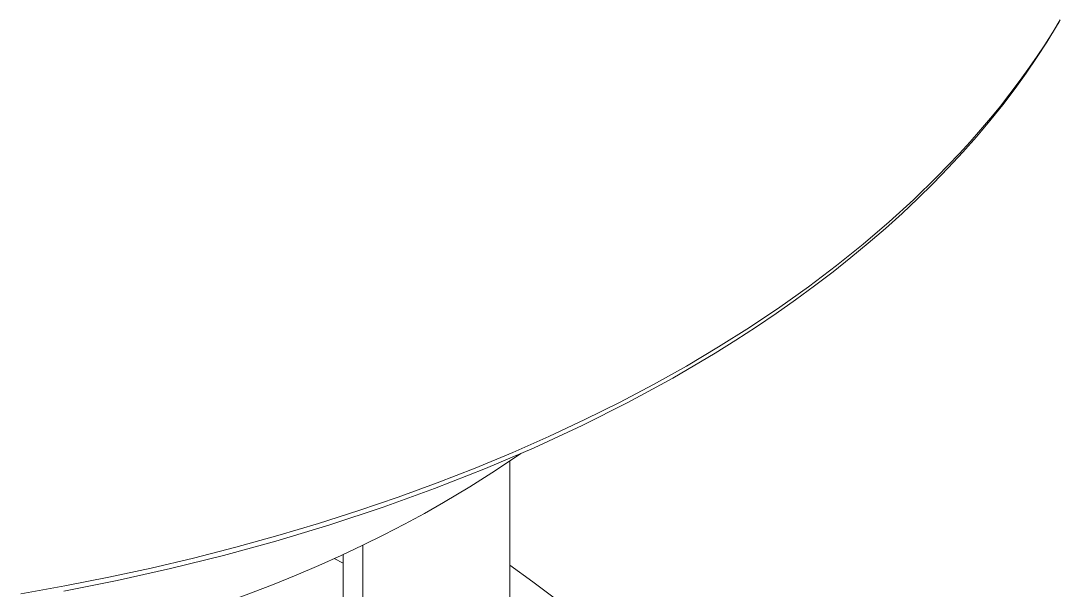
# Model space of a CAD drawing. Header units: inches. Extents: x -12 to 136, y -5 to 104.
# Drawn here: x 130.01 to 135.92, y 79.82 to 83.06 of the extents above; entities that cross this region are included whole.
import ezdxf

# ---------------------------------------------------------------- set-up
doc = ezdxf.new("R2010")
doc.units = ezdxf.units.IN
doc.layers.add('ZANO_R', color=7, linetype='Continuous', lineweight=0)

msp = doc.modelspace()

# ---------------------------------------------------------------- linework, layer by layer
at = {"layer": 'ZANO_R'}
for p, q in [((135.88116, 82.99487), (135.92386, 83.06532)), ((135.91729, 83.05419), (135.90223, 83.0287)), ((135.91376, 83.04835), (135.90287, 83.02979)), ((135.83565, 82.92317), (135.88116, 82.99487)), ((135.90223, 83.0287), (135.84709, 82.93817)), ((135.78866, 82.85242), (135.83565, 82.92317)), ((135.84709, 82.93817), (135.78959, 82.84912)), ((135.78959, 82.84912), (135.72983, 82.76156)), ((135.74026, 82.78264), (135.78866, 82.85242)), ((135.72983, 82.76156), (135.66792, 82.67551)), ((135.69049, 82.71382), (135.74026, 82.78264)), ((135.63771, 82.64375), (135.69049, 82.71382)), ((135.58357, 82.57472), (135.63771, 82.64375)), ((135.66792, 82.67551), (135.59704, 82.58206)), ((135.59704, 82.58206), (135.52376, 82.49046)), ((135.52814, 82.50672), (135.58357, 82.57472)), ((135.47148, 82.43975), (135.52814, 82.50672)), ((135.52376, 82.49046), (135.44823, 82.40071)), ((135.44823, 82.40071), (135.37056, 82.3128)), ((135.41162, 82.37158), (135.47148, 82.43975)), ((135.35055, 82.30449), (135.41162, 82.37158)), ((135.22493, 82.17358), (135.35055, 82.30449)), ((135.37056, 82.3128), (135.28718, 82.2228)), ((135.28718, 82.2228), (135.2017, 82.13479)), ((135.09045, 82.04266), (135.22493, 82.17358)), ((135.2017, 82.13479), (135.11424, 82.04875)), ((134.95172, 81.91624), (135.09045, 82.04266)), ((135.11424, 82.04875), (135.02492, 81.96464)), ((134.80414, 81.79013), (134.95172, 81.91624)), ((135.02492, 81.96464), (134.92958, 81.87871)), ((134.92958, 81.87871), (134.83242, 81.79485)), ((134.65273, 81.66864), (134.80414, 81.79013)), ((134.83242, 81.79485), (134.73354, 81.71303)), ((134.73354, 81.71303), (134.63303, 81.63322)), ((134.49258, 81.5478), (134.65273, 81.66864)), ((134.63303, 81.63322), (134.52638, 81.55192)), ((134.32902, 81.43163), (134.49258, 81.5478)), ((134.52638, 81.55192), (134.41815, 81.47274)), ((134.41815, 81.47274), (134.30844, 81.39563)), ((134.15691, 81.31646), (134.32902, 81.43163)), ((134.30844, 81.39563), (134.19733, 81.32055)), ((133.98175, 81.206), (134.15691, 81.31646)), ((134.19733, 81.32055), (134.08009, 81.2444)), ((133.79828, 81.09692), (133.98175, 81.206)), ((134.08009, 81.2444), (133.9615, 81.17038)), ((133.9615, 81.17038), (133.72055, 81.02856)), ((133.61208, 80.99257), (133.79828, 81.09692)), ((133.72055, 81.02856), (133.46523, 80.88964)), ((133.41789, 80.88997), (133.61208, 80.99257)), ((133.46523, 80.88964), (133.20553, 80.75907)), ((133.22128, 80.79207), (133.41789, 80.88997)), ((133.01709, 80.69629), (133.22128, 80.79207)), ((133.20553, 80.75907), (132.93239, 80.63224)), ((132.81076, 80.60518), (133.01709, 80.69629)), ((132.93239, 80.63224), (132.65555, 80.5137)), ((132.59727, 80.51653), (132.81076, 80.60518)), ((132.71385, 80.50216), (132.85768, 80.59929)), ((132.794, 80.55549), (132.794, 76.85248)), ((132.65555, 80.5137), (132.36629, 80.39972)), ((132.3819, 80.43255), (132.59727, 80.51653)), ((132.56731, 80.40918), (132.71385, 80.50216)), ((132.36629, 80.39972), (132.07391, 80.29399)), ((132.15986, 80.35137), (132.3819, 80.43255)), ((132.41818, 80.32042), (132.56731, 80.40918)), ((131.93618, 80.27482), (132.15986, 80.35137)), ((132.3083, 80.25837), (132.41818, 80.32042)), ((131.70638, 80.20135), (131.93618, 80.27482)), ((132.07391, 80.29399), (131.77036, 80.19357)), ((131.47516, 80.13247), (131.70638, 80.20135)), ((132.19504, 80.19721), (132.3083, 80.25837)), ((131.77036, 80.19357), (131.46423, 80.10129)), ((132.07842, 80.13701), (132.19504, 80.19721)), ((131.46423, 80.10129), (131.16547, 80.01945)), ((131.23653, 80.06646), (131.47516, 80.13247)), ((131.95845, 80.07785), (132.07842, 80.13701)), ((130.99666, 80.0051), (131.23653, 80.06646)), ((131.83516, 80.01981), (131.95845, 80.07785)), ((131.84748, 80.02549), (131.84748, 76.43458)), ((131.95883, 80.07803), (131.95883, 76.37029)), ((130.75567, 79.94829), (130.99666, 80.0051)), ((131.16547, 80.01945), (130.86482, 79.94485)), ((131.70856, 79.96297), (131.83516, 80.01981)), ((131.79573, 80.00181), (131.84748, 79.97605)), ((132.794, 79.96501), (132.92604, 79.87051)), ((130.51366, 79.89595), (130.75567, 79.94829)), ((130.86482, 79.94485), (130.56248, 79.87734)), ((131.44563, 79.85322), (131.5787, 79.90742)), ((131.5787, 79.90742), (131.70856, 79.96297)), ((130.01371, 79.8021), (130.26411, 79.84675)), ((130.56248, 79.87734), (130.25868, 79.81676)), ((130.26411, 79.84675), (130.51366, 79.89595)), ((131.17001, 79.74924), (131.44563, 79.85322)), ((132.92604, 79.87051), (133.05435, 79.77268))]:
    msp.add_line(p, q, dxfattribs=at)

doc.saveas('drawing.dxf')
